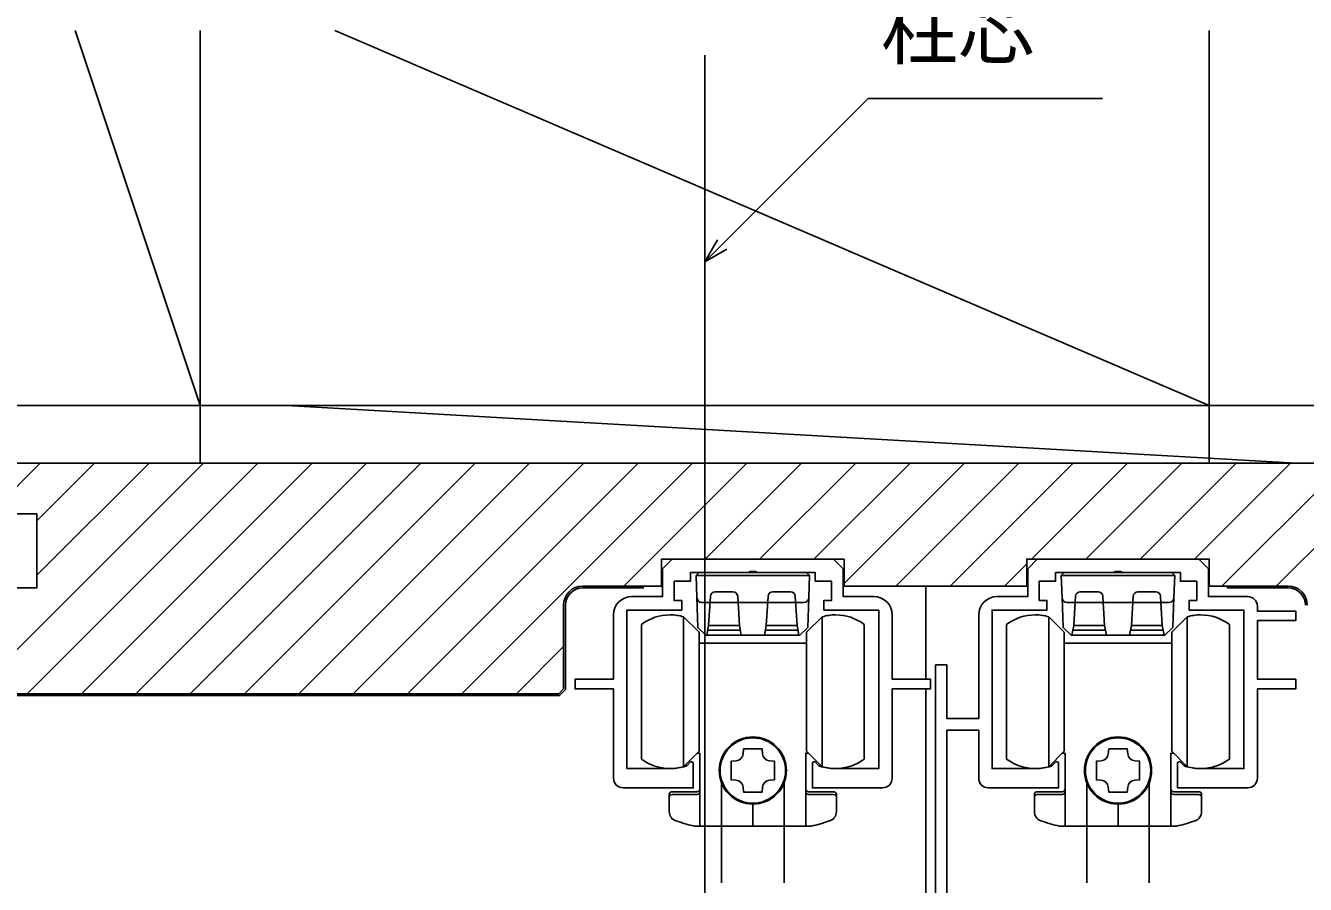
# Model space of a CAD drawing. Units: millimetres, scale not verified. Extents: x -525 to 525, y -783 to 779.
# Drawn here: x -399.6 to -266.4, y 394.8 to 484.2 of the extents above; entities that cross this region are included whole.
import ezdxf
from ezdxf.enums import TextEntityAlignment as Align

# ---------------------------------------------------------------- set-up
doc = ezdxf.new("R2010")
doc.units = ezdxf.units.MM
doc.header["$LTSCALE"] = 4
for name, color, linetype in [('0-4_YKK_11E', 7, 'Continuous'), ('0-5_YKK_12', 2, 'Continuous'), ('0-6_YKK_13', 4, 'Continuous'), ('0-8_YKK_D', 6, 'Continuous'), ('0-A_YSS_K', 3, 'Continuous'), ('0-B_YSS_KE', 3, 'Continuous')]:
    doc.layers.add(name, color=color, linetype=linetype)
doc.styles.add('ＭＳ ゴシック', font='')
doc.styles.get('ＭＳ ゴシック').set_extended_font_data('MS Gothic')

msp = doc.modelspace()

# ---------------------------------------------------------------- linework, layer by layer
at = {"layer": '0-4_YKK_11E'}
msp.add_line((-304.931, 417.698), (-304.931, 388.298), dxfattribs=at)
for points in [[(-336.531, 424.798), (-333.331, 424.798), (-333.331, 427.698), (-332.331, 428.698)], [(-332.331, 428.698), (-315.531, 428.698), (-314.531, 427.698), (-314.531, 424.798), (-311.331, 424.798)], [(-272.431, 424.798), (-276.531, 424.798), (-276.531, 427.698), (-277.531, 428.698), (-294.331, 428.698), (-295.331, 427.698), (-295.331, 424.798), (-298.531, 424.798)], [(-315.281, 406.898), (-310.831, 406.898), (-310.831, 423.398), (-316.531, 423.398), (-316.531, 424.398), (-315.731, 424.398), (-315.731, 426.398), (-317.431, 426.398), (-317.431, 427.298), (-323.472, 427.298), (-323.656, 427.418), (-324.205, 427.418), (-324.389, 427.298), (-330.431, 427.298), (-330.431, 426.398), (-332.131, 426.398), (-332.131, 424.398), (-331.331, 424.398), (-331.331, 423.398), (-337.031, 423.398), (-337.031, 406.898), (-332.581, 406.898)], [(-294.581, 406.898), (-299.031, 406.898), (-299.031, 423.398), (-293.331, 423.398), (-293.331, 424.398), (-294.131, 424.398), (-294.131, 426.398), (-292.431, 426.398), (-292.431, 427.298), (-286.389, 427.298), (-286.205, 427.418), (-285.656, 427.418), (-285.472, 427.298), (-279.431, 427.298), (-279.431, 426.398), (-277.731, 426.398), (-277.731, 424.398), (-278.531, 424.398), (-278.531, 423.398), (-272.831, 423.398), (-272.831, 406.898), (-277.281, 406.898)], [(-271.431, 405.898), (-271.431, 415.198), (-267.431, 415.198), (-267.431, 416.198), (-271.431, 416.198), (-271.431, 422.298), (-267.431, 422.298), (-267.431, 423.298), (-271.431, 423.298), (-271.431, 423.798)], [(-338.431, 405.898), (-338.431, 415.198), (-342.431, 415.198), (-342.431, 416.198), (-338.431, 416.198), (-338.431, 422.898)], [(-309.431, 422.898), (-309.431, 416.198), (-305.431, 416.198), (-305.431, 415.198), (-309.431, 415.198), (-309.431, 405.898)], [(-300.431, 422.898), (-300.431, 412.098), (-303.731, 412.098), (-303.731, 417.698), (-304.931, 417.698)], [(-303.731, 388.298), (-303.731, 410.898), (-300.431, 410.898), (-300.431, 405.898)], [(-330.896, 407.162), (-330.776, 407.236), (-330.377, 407.634), (-330.131, 407.532), (-330.131, 404.898), (-337.431, 404.898)], [(-310.431, 404.898), (-317.731, 404.898), (-317.731, 407.532), (-317.484, 407.634), (-317.086, 407.236), (-316.965, 407.162)], [(-299.431, 404.898), (-292.131, 404.898), (-292.131, 407.532), (-292.377, 407.634), (-292.776, 407.236), (-292.896, 407.162)], [(-278.965, 407.162), (-279.086, 407.236), (-279.484, 407.634), (-279.731, 407.532), (-279.731, 404.898), (-272.431, 404.898)]]:
    msp.add_lwpolyline(points, dxfattribs=at)
for centre, radius, start, end in [((-336.531, 422.898), 1.9, 90.00001, 179.99999), ((-311.331, 422.898), 1.9, 0.00001, 89.99999), ((-298.531, 422.898), 1.9, 90.00001, 179.99999), ((-272.431, 423.798), 1, 0.00001, 89.99999), ((-332.581, 412.398), 5.5, 270, 287.83761), ((-315.281, 412.398), 5.5, 252.16239, 270), ((-294.581, 412.398), 5.5, 270, 287.83761), ((-277.281, 412.398), 5.5, 252.16239, 270), ((-337.431, 405.898), 1, 180.00001, 269.99999), ((-310.431, 405.898), 1, 270.00001, 359.99999), ((-299.431, 405.898), 1, 180.00001, 269.99999), ((-272.431, 405.898), 1, 270.00001, 359.99999)]:
    msp.add_arc(centre, radius, start, end, dxfattribs=at)
at = {"layer": '0-5_YKK_12'}
for p, q in [((-328.934, 481.151), (-328.934, 84.113)), ((-305.932, 425.898), (-305.932, 416.198)), ((-305.932, 415.198), (-305.932, 269.7))]:
    msp.add_line(p, q, dxfattribs=at)
at = {"layer": '0-6_YKK_13'}
for p, q in [((-329.831, 426.998), (-329.531, 427.298)), ((-329.831, 426.998), (-329.75, 424.698)), ((-323.931, 427.298), (-329.531, 427.298)), ((-327.18, 427.298), (-320.681, 427.298)), ((-318.331, 427.298), (-323.931, 427.298)), ((-318.331, 427.298), (-318.031, 426.998)), ((-291.831, 426.998), (-291.531, 427.298)), ((-291.831, 426.998), (-291.75, 424.698)), ((-285.931, 427.298), (-291.531, 427.298)), ((-289.18, 427.298), (-282.681, 427.298)), ((-280.331, 427.298), (-285.931, 427.298)), ((-280.331, 427.298), (-280.031, 426.998)), ((-326.009, 425.298), (-327.852, 425.298)), ((-320.009, 425.298), (-321.852, 425.298)), ((-288.009, 425.298), (-289.852, 425.298)), ((-282.009, 425.298), (-283.852, 425.298)), ((-329.75, 424.698), (-329.642, 421.598)), ((-323.931, 424.198), (-329.25, 424.198)), ((-328.352, 424.82), (-328.531, 421.798)), ((-325.331, 421.798), (-325.509, 424.82)), ((-318.611, 424.198), (-323.931, 424.198)), ((-322.352, 424.82), (-322.531, 421.798)), ((-319.331, 421.798), (-319.509, 424.82)), ((-318.219, 421.598), (-318.111, 424.698)), ((-291.75, 424.698), (-291.642, 421.598)), ((-285.931, 424.198), (-291.25, 424.198)), ((-290.352, 424.82), (-290.531, 421.798)), ((-287.331, 421.798), (-287.509, 424.82)), ((-280.611, 424.198), (-285.931, 424.198)), ((-284.352, 424.82), (-284.531, 421.798)), ((-281.331, 421.798), (-281.509, 424.82)), ((-280.219, 421.598), (-280.111, 424.698)), ((-331.131, 422.699), (-329.531, 421.099)), ((-331.131, 422.699), (-331.131, 407.099)), ((-318.331, 421.099), (-316.731, 422.699)), ((-316.731, 407.099), (-316.731, 422.699)), ((-293.131, 422.699), (-291.531, 421.099)), ((-293.131, 422.699), (-293.131, 407.099)), ((-280.331, 421.099), (-278.731, 422.699)), ((-278.731, 407.099), (-278.731, 422.699)), ((-335.531, 421.899), (-335.531, 414.899)), ((-328.814, 420.798), (-329.642, 421.598)), ((-329.531, 408.699), (-329.531, 421.099)), ((-325.231, 421.298), (-328.631, 421.298)), ((-322.531, 421.798), (-322.731, 420.798)), ((-319.231, 421.298), (-322.631, 421.298)), ((-319.331, 421.798), (-322.531, 421.798)), ((-319.131, 420.798), (-319.331, 421.798)), ((-318.219, 421.598), (-319.047, 420.798)), ((-318.331, 421.099), (-318.331, 408.699)), ((-312.331, 414.899), (-312.331, 421.899)), ((-297.531, 421.899), (-297.531, 414.899)), ((-290.814, 420.798), (-291.642, 421.598)), ((-291.531, 408.699), (-291.531, 421.099)), ((-287.231, 421.298), (-290.631, 421.298)), ((-284.531, 421.798), (-284.731, 420.798)), ((-281.231, 421.298), (-284.631, 421.298)), ((-281.331, 421.798), (-284.531, 421.798)), ((-281.131, 420.798), (-281.331, 421.798)), ((-280.219, 421.598), (-281.047, 420.798)), ((-280.331, 421.099), (-280.331, 408.699)), ((-274.331, 414.899), (-274.331, 421.899)), ((-323.931, 419.949), (-329.531, 419.949)), ((-323.931, 420.798), (-322.722, 420.798)), ((-318.331, 419.949), (-323.931, 419.949)), ((-322.722, 420.798), (-319.047, 420.798)), ((-285.931, 419.949), (-291.531, 419.949)), ((-285.931, 420.798), (-284.722, 420.798)), ((-280.331, 419.949), (-285.931, 419.949)), ((-284.722, 420.798), (-281.047, 420.798)), ((-335.531, 414.899), (-335.531, 407.899)), ((-312.331, 407.899), (-312.331, 414.899)), ((-297.531, 414.899), (-297.531, 407.899)), ((-274.331, 407.899), (-274.331, 414.899)), ((-324.939, 408.444), (-324.901, 408.949)), ((-286.939, 408.444), (-286.901, 408.949)), ((-329.531, 408.699), (-331.131, 407.099)), ((-316.731, 407.099), (-318.331, 408.699)), ((-291.531, 408.699), (-293.131, 407.099)), ((-278.731, 407.099), (-280.331, 408.699)), ((-327.181, 394.999), (-327.181, 405.399)), ((-320.681, 394.999), (-320.681, 405.399)), ((-289.181, 394.999), (-289.181, 405.399)), ((-282.681, 394.999), (-282.681, 405.399)), ((-332.631, 402.417), (-332.631, 404.199)), ((-329.731, 404.499), (-332.331, 404.499)), ((-329.731, 404.199), (-332.331, 404.199)), ((-315.531, 404.499), (-318.131, 404.499)), ((-315.531, 404.199), (-318.131, 404.199)), ((-315.231, 404.199), (-315.231, 402.417)), ((-294.631, 402.417), (-294.631, 404.199)), ((-291.731, 404.499), (-294.331, 404.499)), ((-291.731, 404.199), (-294.331, 404.199)), ((-277.531, 404.499), (-280.131, 404.499)), ((-277.531, 404.199), (-280.131, 404.199)), ((-277.231, 404.199), (-277.231, 402.417)), ((-323.931, 403.199), (-323.931, 400.899)), ((-323.931, 400.899), (-323.931, 403.199)), ((-285.931, 403.199), (-285.931, 400.899)), ((-285.931, 400.899), (-285.931, 403.199)), ((-323.931, 400.899), (-330.008, 400.899)), ((-317.853, 400.899), (-323.931, 400.899)), ((-285.931, 400.899), (-292.008, 400.899)), ((-279.853, 400.899), (-285.931, 400.899))]:
    msp.add_line(p, q, dxfattribs=at)
for points in [[(-318.111, 424.698), (-318.031, 426.998), (-329.831, 426.998)], [(-280.111, 424.698), (-280.031, 426.998), (-291.831, 426.998)], [(-325.131, 420.798), (-325.331, 421.798), (-328.531, 421.798), (-328.731, 420.798)], [(-287.131, 420.798), (-287.331, 421.798), (-290.531, 421.798), (-290.731, 420.798)], [(-328.814, 420.798), (-325.139, 420.798), (-323.931, 420.798)], [(-290.814, 420.798), (-287.139, 420.798), (-285.931, 420.798)], [(-324.901, 408.949), (-322.961, 408.949), (-322.922, 408.444)], [(-286.901, 408.949), (-284.961, 408.949), (-284.922, 408.444)], [(-329.431, 400.899), (-329.431, 408.499), (-329.731, 408.499)], [(-325.676, 405.69), (-326.181, 405.729), (-326.181, 407.669), (-325.676, 407.707)], [(-322.185, 407.707), (-321.681, 407.669), (-321.681, 405.729), (-322.185, 405.69)], [(-318.131, 408.499), (-318.431, 408.499), (-318.431, 400.899)], [(-291.431, 400.899), (-291.431, 408.499), (-291.731, 408.499)], [(-287.676, 405.69), (-288.181, 405.729), (-288.181, 407.669), (-287.676, 407.707)], [(-284.185, 407.707), (-283.681, 407.669), (-283.681, 405.729), (-284.185, 405.69)], [(-280.131, 408.499), (-280.431, 408.499), (-280.431, 400.899)], [(-322.922, 404.953), (-322.961, 404.449), (-324.901, 404.449), (-324.939, 404.953)], [(-284.922, 404.953), (-284.961, 404.449), (-286.901, 404.449), (-286.939, 404.953)]]:
    msp.add_lwpolyline(points, dxfattribs=at)
for centre in [(-323.931, 406.699), (-285.931, 406.699)]:
    msp.add_circle(centre, 3.4, dxfattribs=at)
for centre, radius, start, end in [((-327.852, 424.798), 0.5, 90, 177.4552), ((-326.009, 424.798), 0.5, 2.5448, 90), ((-321.852, 424.798), 0.5, 90, 177.4552), ((-320.009, 424.798), 0.5, 2.5448, 90), ((-289.852, 424.798), 0.5, 90, 177.4552), ((-288.009, 424.798), 0.5, 2.5448, 90), ((-283.852, 424.798), 0.5, 90, 177.4552), ((-282.009, 424.798), 0.5, 2.5448, 90), ((-329.25, 424.698), 0.5, 182, 270), ((-318.611, 424.698), 0.5, 270, 358), ((-291.25, 424.698), 0.5, 182, 270), ((-280.611, 424.698), 0.5, 270, 358), ((-332.531, 417.899), 5, 90, 126.8699), ((-332.531, 417.899), 5, 73.7398, 90), ((-315.331, 417.899), 5, 90, 106.2602), ((-315.331, 417.899), 5, 53.1301, 90), ((-294.531, 417.899), 5, 90, 126.8699), ((-294.531, 417.899), 5, 73.7398, 90), ((-277.331, 417.899), 5, 90, 106.2602), ((-277.331, 417.899), 5, 53.1301, 90), ((-323.931, 406.699), 3.5, 90, 270), ((-323.931, 406.699), 3.5, 270, 90), ((-285.931, 406.699), 3.5, 90, 270), ((-285.931, 406.699), 3.5, 270, 90), ((-332.531, 411.899), 5, 233.1301, 270), ((-325.736, 408.504), 0.8, 274.33284, 355.66716), ((-322.125, 408.504), 0.8, 184.33284, 265.66716), ((-315.331, 411.899), 5, 270, 306.8699), ((-294.531, 411.899), 5, 233.1301, 270), ((-287.736, 408.504), 0.8, 274.33284, 355.66716), ((-284.125, 408.504), 0.8, 184.33284, 265.66716), ((-277.331, 411.899), 5, 270, 306.8699), ((-332.531, 411.899), 5, 270, 286.2602), ((-315.331, 411.899), 5, 253.7398, 270), ((-294.531, 411.899), 5, 270, 286.2602), ((-277.331, 411.899), 5, 253.7398, 270), ((-325.736, 404.893), 0.8, 4.33284, 85.66716), ((-322.125, 404.893), 0.8, 94.33284, 175.66716), ((-287.736, 404.893), 0.8, 4.33284, 85.66716), ((-284.125, 404.893), 0.8, 94.33284, 175.66716), ((-332.331, 404.199), 0.3, 90, 180), ((-332.331, 403.899), 0.3, 90, 180), ((-329.731, 404.799), 0.3, 270, 0), ((-329.731, 404.499), 0.3, 270, 0), ((-318.131, 404.799), 0.3, 180, 270), ((-318.131, 404.499), 0.3, 180, 270), ((-315.531, 404.199), 0.3, 0, 90), ((-315.531, 403.899), 0.3, 0, 90), ((-294.331, 404.199), 0.3, 90, 180), ((-294.331, 403.899), 0.3, 90, 180), ((-291.731, 404.799), 0.3, 270, 0), ((-291.731, 404.499), 0.3, 270, 0), ((-280.131, 404.799), 0.3, 180, 270), ((-280.131, 404.499), 0.3, 180, 270), ((-277.531, 404.199), 0.3, 0, 90), ((-277.531, 403.899), 0.3, 0, 90), ((-331.631, 402.417), 1, 180, 251.28667), ((-316.231, 402.417), 1, 288.71333, 0), ((-293.631, 402.417), 1, 180, 251.28667), ((-278.231, 402.417), 1, 288.71333, 0), ((-323.931, 425.149), 25, 251.28667, 255.93013), ((-323.931, 425.149), 25, 284.06987, 288.71333), ((-285.931, 425.149), 25, 251.28667, 255.93013), ((-285.931, 425.149), 25, 284.06987, 288.71333)]:
    msp.add_arc(centre, radius, start, end, dxfattribs=at)
at = {"layer": '0-8_YKK_D'}
for points in [[(-328.934, 459.651), (-327.131, 461.454), (-311.938, 476.646), (-287.532, 476.646)], [(-326.648, 460.971), (-328.934, 459.651), (-327.614, 461.937)]]:
    msp.add_lwpolyline(points, dxfattribs=at)
at = {"layer": '0-A_YSS_K'}
for p, q in [((-381.434, 444.698), (-394.434, 483.698)), ((-381.434, 483.698), (-381.434, 438.698)), ((-367.434, 483.698), (-276.434, 444.698)), ((-276.434, 483.698), (-276.434, 438.698)), ((-405.434, 444.698), (-372.434, 444.698)), ((-372.434, 444.698), (-267.434, 444.698)), ((-372.434, 444.698), (-267.434, 438.698)), ((-267.434, 444.698), (-252.434, 444.698)), ((-405.108, 414.698), (-381.108, 438.698)), ((-403.378, 433.398), (-398.078, 438.698)), ((-399.451, 414.698), (-375.451, 438.698)), ((-398.431, 432.689), (-392.421, 438.698)), ((-398.431, 427.032), (-386.764, 438.698)), ((-393.794, 414.698), (-369.794, 438.698)), ((-388.137, 414.698), (-364.137, 438.698)), ((-382.48, 414.698), (-358.48, 438.698)), ((-376.823, 414.698), (-352.823, 438.698)), ((-371.167, 414.698), (-347.167, 438.698)), ((-365.51, 414.698), (-341.51, 438.698)), ((-359.853, 414.698), (-335.853, 438.698)), ((-354.196, 414.698), (-330.196, 438.698)), ((-337.339, 425.898), (-324.539, 438.698)), ((-328.882, 428.698), (-318.882, 438.698)), ((-323.225, 428.698), (-313.225, 438.698)), ((-317.569, 428.698), (-307.569, 438.698)), ((-314.431, 426.179), (-301.912, 438.698)), ((-309.055, 425.898), (-296.255, 438.698)), ((-303.398, 425.898), (-290.598, 438.698)), ((-294.941, 428.698), (-284.941, 438.698)), ((-289.284, 428.698), (-279.284, 438.698)), ((-283.627, 428.698), (-273.627, 438.698)), ((-277.971, 428.698), (-267.971, 438.698)), ((-275.114, 425.898), (-262.314, 438.698)), ((-269.457, 425.898), (-256.657, 438.698)), ((-297.741, 425.898), (-295.431, 428.209)), ((-348.539, 414.698), (-343.631, 419.607))]:
    msp.add_line(p, q, dxfattribs=at)
at = {"layer": '0-B_YSS_KE'}
for points in [[(-249.931, 438.698), (-407.931, 438.698), (-407.931, 434.398), (-406.931, 433.398), (-398.431, 433.398), (-398.431, 425.698), (-400.931, 425.698), (-407.931, 425.698), (-407.931, 416.698)], [(-341.631, 425.898), (-333.431, 425.898), (-333.431, 428.698), (-314.431, 428.698), (-314.431, 425.898), (-295.431, 425.898), (-295.431, 428.698), (-276.431, 428.698), (-276.431, 425.898), (-268.231, 425.898)], [(-335.331, 425.898), (-335.331, 425.698), (-341.631, 425.698)], [(-268.231, 425.698), (-274.531, 425.698), (-274.531, 425.898)], [(-405.931, 414.698), (-344.131, 414.698), (-343.631, 415.198), (-343.631, 423.898)], [(-343.431, 423.898), (-343.431, 415.115), (-344.048, 414.498), (-405.931, 414.498)]]:
    msp.add_lwpolyline(points, dxfattribs=at)
for centre, radius, start, end in [((-341.631, 423.898), 2, 90.00001, 179.99999), ((-341.631, 423.898), 1.8, 90.00001, 179.99999), ((-268.231, 423.898), 2, 0.00001, 89.99999), ((-268.231, 423.898), 1.8, 0.00001, 89.99999)]:
    msp.add_arc(centre, radius, start, end, dxfattribs=at)

# ---------------------------------------------------------------- texts
at = {"layer": '0-8_YKK_D', "style": 'ＭＳ ゴシック'}
msp.add_text('柱芯', height=5.865, dxfattribs=at).set_placement((-310.612, 479.06), align=Align.BOTTOM_LEFT)

doc.saveas('drawing.dxf')
